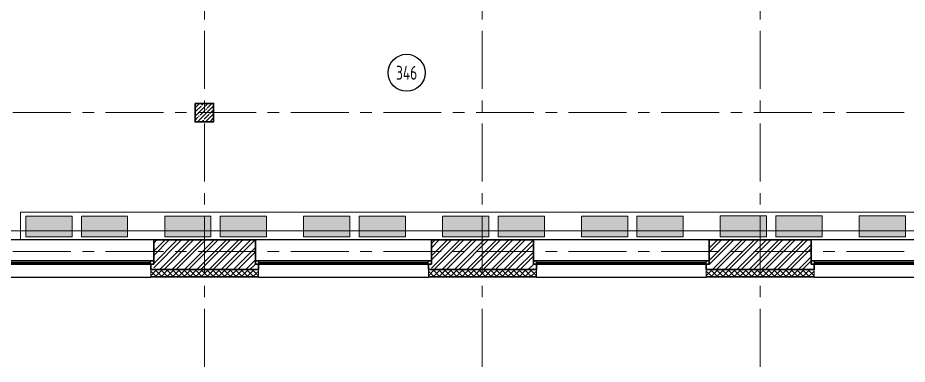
# Model space of a CAD drawing. Header units: millimetres. Extents: x -13407 to 95998, y -2611 to 109495.
# Drawn here: x 25540 to 44749, y 57962 to 65442 of the extents above; entities that cross this region are included whole.
import ezdxf
from ezdxf.enums import TextEntityAlignment as Align

# ---------------------------------------------------------------- set-up
doc = ezdxf.new("R2010")
doc.units = ezdxf.units.MM
doc.linetypes.add('CENTER', pattern=[2, 1.25, -0.25, 0.25, -0.25])
for name, color, linetype, lineweight in [('АР_Колонны', 5, 'Continuous', 30), ('АР_Колонны Штрих', 250, 'Continuous', 5), ('АР_Маркер экспликации', 239, 'Continuous', 13), ('АР_Навесной фасад', 5, 'Continuous', 5), ('АР_Номер помещения', 1, 'Continuous', 25), ('АР_Оси', 193, 'Continuous', 9), ('АР_Подоконники', 163, 'Continuous', 9), ('АР_Помещения_площадь', 19, 'Continuous', 9), ('АР_Сущ Несущая стена', 202, 'Continuous', 30), ('АР_Утеплитель', 250, 'Continuous', 9), ('АР_Штриховка кирпич', 250, 'Continuous', 9), ('ТХ_мебель передв', 250, 'Continuous', 13), ('ТХ_мебель_стац', 250, 'Continuous', 13)]:
    doc.layers.add(name, color=color, linetype=linetype, lineweight=lineweight)
doc.layers.add('АР_новое окно', color=160, linetype='Continuous')
doc.styles.add('ISOCPEUR', font='isocpeur.ttf', dxfattribs={"width": 0.7})
doc.styles.get("Standard").update_dxf_attribs({"font": 'arial.ttf'})
pattern_1 = [(45, (-951809.71, 109221.18), (-132.58252, 132.58252), []), (45, (-951721.32, 109221.18), (-132.58252, 132.58252), [])]

# ---------------------------------------------------------------- blocks, each defined once
blk = doc.blocks.new('*U10')
at = {"layer": 'АР_новое окно', "color": 253, "lineweight": 20}
for p, q in [((0, 3800), (-70, 3800)), ((0, 0), (-70, 0))]:
    blk.add_line(p, q, dxfattribs=at)
at = {"layer": 'АР_новое окно', "color": 253}
for p, q in [((-70, 3800), (-70, 0)), ((-70, 0), (-70, 3800)), ((0, 3730), (-70, 3730)), ((-35, 3730), (-35, 70)), ((0, 3800), (0, 0)), ((0, 70), (-70, 70))]:
    blk.add_line(p, q, dxfattribs=at)
blk = doc.blocks.new('блок новое окно')
at = {"layer": 'АР_Навесной фасад', "color": 253, "ltscale": 100}
for points in [[(65, -640), (65, -800)], [(3735, -640), (3735, -800)]]:
    blk.add_lwpolyline(points, dxfattribs=at)
at = {"layer": 'АР_новое окно', "color": 253, "ltscale": 100}
for p, q in [((3800, 0), (0, 0)), ((3735, -521), (0, -521))]:
    blk.add_line(p, q, dxfattribs=at)
blk.add_lwpolyline([(65, -800), (3735, -800)], dxfattribs=at)
at = {"layer": 'АР_Сущ Несущая стена', "color": 253, "ltscale": 100}
for p, q in [((0, -521), (0, 0)), ((3800, -521), (3800, 0)), ((65, -521), (0, -521)), ((65, -521), (65, -640)), ((3800, -521), (3735, -521)), ((3735, -521), (3735, -640))]:
    blk.add_line(p, q, dxfattribs=at)
at = {"layer": 'АР_новое окно', "color": 253, "ltscale": 100, "xscale": -1, "rotation": 90}
blk.add_blockref('*U10', (3800, -521), dxfattribs=at)
blk = doc.blocks.new('*U361')
at = {"layer": 'АР_Номер помещения', "color": 253}
blk.add_circle((6577, -6371), 400, dxfattribs=at)
at = {"layer": 'АР_Номер помещения', "color": 253, "style": 'ISOCPEUR', "width": 0.7}
blk.add_attdef('НОМЕР_ПОМЕЩЕНИЯ', text='', height=300, dxfattribs=at).set_placement((6577, -6371), align=Align.MIDDLE_CENTER)
at = {"layer": 'АР_Помещения_площадь', "color": 253, "lineweight": 30, "width": 0.7, "flags": 104}
blk.add_attdef('ИМЯ_ПОМЕЩЕНИЯ', text='', height=100, dxfattribs=at).set_placement((158, 1217), align=Align.MIDDLE_CENTER)

msp = doc.modelspace()

# ---------------------------------------------------------------- hatches: boundary and pattern name
at = {"layer": 'АР_Колонны Штрих', "ltscale": 100}
h = msp.add_hatch(dxfattribs=at)
h.set_pattern_fill('ANSI35', color=253, scale=500)
h.set_pattern_definition([(45, (-927682.16, 103466.47), (-88.388348, 88.388348), []), (45, (-927593.77, 103466.47), (-88.388348, 88.388348), [156.25, -31.25, 0, -31.25])])
h.paths.add_polyline_path([(29769.9, 63595), (29369.9, 63595), (29369.9, 63195), (29769.9, 63195)])
at = {"layer": 'АР_Утеплитель', "ltscale": 100}
h = msp.add_hatch(dxfattribs=at)
h.set_pattern_fill('ANSI37', color=253, scale=700)
h.set_pattern_definition([(45, (-947630.03, 108677.145), (-61.871843, 61.871843), []), (135, (-947630.03, 108677.145), (-61.871843, -61.871843), [])])
h.paths.add_polyline_path([(30739.9, 60005), (28409.9, 60005), (28409.9, 59855), (30739.9, 59855)])
h = msp.add_hatch(dxfattribs=at)
h.set_pattern_fill('ANSI37', color=253, scale=700)
h.set_pattern_definition([(45, (-941630.03, 108677.145), (-61.871843, 61.871843), []), (135, (-941630.03, 108677.145), (-61.871843, -61.871843), [])])
h.paths.add_polyline_path([(36739.9, 60005), (34409.9, 60005), (34409.9, 59855), (36739.9, 59855)])
h = msp.add_hatch(dxfattribs=at)
h.set_pattern_fill('ANSI37', color=253, scale=700)
h.set_pattern_definition([(45, (-935630.03, 108677.145), (-61.871843, 61.871843), []), (135, (-935630.03, 108677.145), (-61.871843, -61.871843), [])])
h.paths.add_polyline_path([(42739.9, 60005), (40409.9, 60005), (40409.9, 59855), (42739.9, 59855)])
at = {"layer": 'АР_Штриховка кирпич', "ltscale": 100}
h = msp.add_hatch(dxfattribs=at)
h.set_pattern_fill('ANSI32', color=253, scale=500)
h.set_pattern_definition(pattern_1)
h.paths.add_polyline_path([(30674.9, 60645), (28474.9, 60645), (28474.9, 60005), (30674.9, 60005)])
h = msp.add_hatch(dxfattribs=at)
h.set_pattern_fill('ANSI32', color=253, scale=500)
h.set_pattern_definition(pattern_1)
h.paths.add_polyline_path([(36674.9, 60645), (34474.9, 60645), (34474.9, 60005), (36674.9, 60005)])
h = msp.add_hatch(dxfattribs=at)
h.set_pattern_fill('ANSI32', color=253, scale=500)
h.set_pattern_definition(pattern_1)
h.paths.add_polyline_path([(42674.9, 60645), (40474.9, 60645), (40474.9, 60005), (42674.9, 60005)])
at = {"layer": 'ТХ_мебель передв', "transparency": 33554508}
for points in [[(26712.7, 60711.3), (25712.5, 60711.3), (25712.5, 61161.1), (26712.7, 61161.1)], [(27912.7, 60711.3), (26912.5, 60711.3), (26912.5, 61161.1), (27912.7, 61161.1)], [(29712.7, 60711.3), (28712.5, 60711.3), (28712.5, 61161.1), (29712.7, 61161.1)], [(30912.7, 60711.3), (29912.5, 60711.3), (29912.5, 61161.1), (30912.7, 61161.1)], [(32712.6, 60711.7), (31712.5, 60711.7), (31712.5, 61161.5), (32712.6, 61161.5)], [(33912.6, 60711.7), (32912.5, 60711.7), (32912.5, 61161.5), (33912.6, 61161.5)], [(35712.5, 60712.2), (34712.4, 60712.2), (34712.4, 61161.9), (35712.5, 61161.9)], [(36912.5, 60712.2), (35912.4, 60712.2), (35912.4, 61161.9), (36912.5, 61161.9)], [(38712.5, 60712.6), (37712.4, 60712.6), (37712.4, 61162.4), (38712.5, 61162.4)], [(39912.5, 60712.6), (38912.4, 60712.6), (38912.4, 61162.4), (39912.5, 61162.4)], [(41712.4, 60713), (40712.3, 60713), (40712.3, 61162.8), (41712.4, 61162.8)], [(42912.4, 60713), (41912.3, 60713), (41912.3, 61162.8), (42912.4, 61162.8)], [(44712.4, 60713.4), (43712.2, 60713.4), (43712.2, 61163.2), (44712.4, 61163.2)]]:
    msp.add_hatch(color=253, dxfattribs=at).paths.add_polyline_path(points)

# ---------------------------------------------------------------- linework, layer by layer
at = {"layer": 'АР_Колонны', "color": 253, "ltscale": 100}
msp.add_lwpolyline([(29369.9, 63595), (29769.9, 63595), (29769.9, 63195), (29369.9, 63195)], close=True, dxfattribs=at)
at = {"layer": 'АР_Навесной фасад', "color": 253, "ltscale": 100}
for p, q in [((28409.9, 59855), (30739.9, 59855)), ((28409.9, 59845), (30739.9, 59845)), ((34409.9, 59855), (36739.9, 59855)), ((34409.9, 59845), (36739.9, 59845)), ((40409.9, 59855), (42739.9, 59855)), ((40409.9, 59845), (42739.9, 59845))]:
    msp.add_line(p, q, dxfattribs=at)
at = {"layer": 'АР_Оси', "color": 253, "linetype": 'CENTER', "ltscale": 1000}
for p, q in [((29569.9, 79157.5), (29569.9, 23425.1)), ((35569.9, 79157.5), (35569.9, 23425.1)), ((41569.9, 79157.5), (41569.9, 23425.1)), ((-12563.8, 63395), (70614.6, 63395)), ((-12563.8, 60395), (70614.6, 60395))]:
    msp.add_line(p, q, dxfattribs=at)
at = {"layer": 'АР_Подоконники', "color": 253, "ltscale": 100}
msp.add_line((23924.9, 60845), (52600.5, 60845), dxfattribs=at)
at = {"layer": 'АР_Сущ Несущая стена', "color": 253, "ltscale": 100}
for p, q in [((28474.9, 60645), (30674.9, 60645)), ((34474.9, 60645), (36674.9, 60645)), ((40474.9, 60645), (42674.9, 60645)), ((28409.9, 60005), (30739.9, 60005)), ((34409.9, 60005), (36739.9, 60005)), ((40409.9, 60005), (42739.9, 60005))]:
    msp.add_line(p, q, dxfattribs=at)
at = {"layer": 'ТХ_мебель передв', "color": 253, "lineweight": 0}
for points in [[(26712.7, 60711.3), (25712.5, 60711.3), (25712.5, 61161.1), (26712.7, 61161.1)], [(27912.7, 60711.3), (26912.5, 60711.3), (26912.5, 61161.1), (27912.7, 61161.1)], [(29712.7, 60711.3), (28712.5, 60711.3), (28712.5, 61161.1), (29712.7, 61161.1)], [(30912.7, 60711.3), (29912.5, 60711.3), (29912.5, 61161.1), (30912.7, 61161.1)], [(32712.6, 60711.7), (31712.5, 60711.7), (31712.5, 61161.5), (32712.6, 61161.5)], [(33912.6, 60711.7), (32912.5, 60711.7), (32912.5, 61161.5), (33912.6, 61161.5)], [(35712.5, 60712.2), (34712.4, 60712.2), (34712.4, 61161.9), (35712.5, 61161.9)], [(36912.5, 60712.2), (35912.4, 60712.2), (35912.4, 61161.9), (36912.5, 61161.9)], [(38712.5, 60712.6), (37712.4, 60712.6), (37712.4, 61162.4), (38712.5, 61162.4)], [(39912.5, 60712.6), (38912.4, 60712.6), (38912.4, 61162.4), (39912.5, 61162.4)], [(41712.4, 60713), (40712.3, 60713), (40712.3, 61162.8), (41712.4, 61162.8)], [(42912.4, 60713), (41912.3, 60713), (41912.3, 61162.8), (42912.4, 61162.8)], [(44712.4, 60713.4), (43712.2, 60713.4), (43712.2, 61163.2), (44712.4, 61163.2)]]:
    msp.add_lwpolyline(points, close=True, dxfattribs=at)
at = {"layer": 'ТХ_мебель передв', "color": 253}
for points in [[(25712.6, 61161.1), (26712.6, 61161.1), (26712.7, 60711.3), (25712.7, 60711.3)], [(26912.6, 61161.1), (27912.6, 61161.1), (27912.7, 60711.3), (26912.7, 60711.3)], [(28712.6, 61161.1), (29712.6, 61161.1), (29712.7, 60711.3), (28712.7, 60711.3)], [(29912.6, 61161.1), (30912.6, 61161.1), (30912.7, 60711.3), (29912.7, 60711.3)], [(31712.5, 61161.5), (32712.5, 61161.5), (32712.6, 60711.7), (31712.6, 60711.7)], [(32912.5, 61161.5), (33912.5, 61161.5), (33912.6, 60711.7), (32912.6, 60711.7)], [(34712.5, 61161.9), (35712.5, 61161.9), (35712.5, 60712.2), (34712.5, 60712.2)], [(35912.5, 61161.9), (36912.5, 61161.9), (36912.5, 60712.2), (35912.5, 60712.2)], [(37712.4, 61162.4), (38712.4, 61162.4), (38712.5, 60712.6), (37712.5, 60712.6)], [(38912.4, 61162.4), (39912.4, 61162.4), (39912.5, 60712.6), (38912.5, 60712.6)], [(40712.4, 61162.8), (41712.4, 61162.8), (41712.4, 60713), (40712.4, 60713)], [(41912.4, 61162.8), (42912.4, 61162.8), (42912.4, 60713), (41912.4, 60713)], [(43712.3, 61163.2), (44712.3, 61163.2), (44712.4, 60713.4), (43712.4, 60713.4)]]:
    msp.add_lwpolyline(points, close=True, dxfattribs=at)
at = {"layer": 'ТХ_мебель_стац', "color": 253}
msp.add_lwpolyline([(25600.5, 61245), (52600.5, 61245), (52600.5, 60645), (25600.5, 60645)], close=True, dxfattribs=at)

# ---------------------------------------------------------------- block references
at = {"color": 253}
for p in [(24674.9, 60645), (30674.9, 60645), (36674.9, 60645), (42674.9, 60645)]:
    msp.add_blockref('блок новое окно', p, dxfattribs=at)
at = {"layer": 'АР_Маркер экспликации', "color": 253}
ref = msp.add_blockref('*U361', (27360.6, 70625.9), dxfattribs=at)
ref.add_attrib('НОМЕР_ПОМЕЩЕНИЯ', '346', dxfattribs={"layer": 'АР_Номер помещения', "color": 253, "height": 300, "style": 'ISOCPEUR', "width": 0.7}).set_placement((33937.7, 64254.5), align=Align.MIDDLE_CENTER)

doc.saveas('drawing.dxf')
